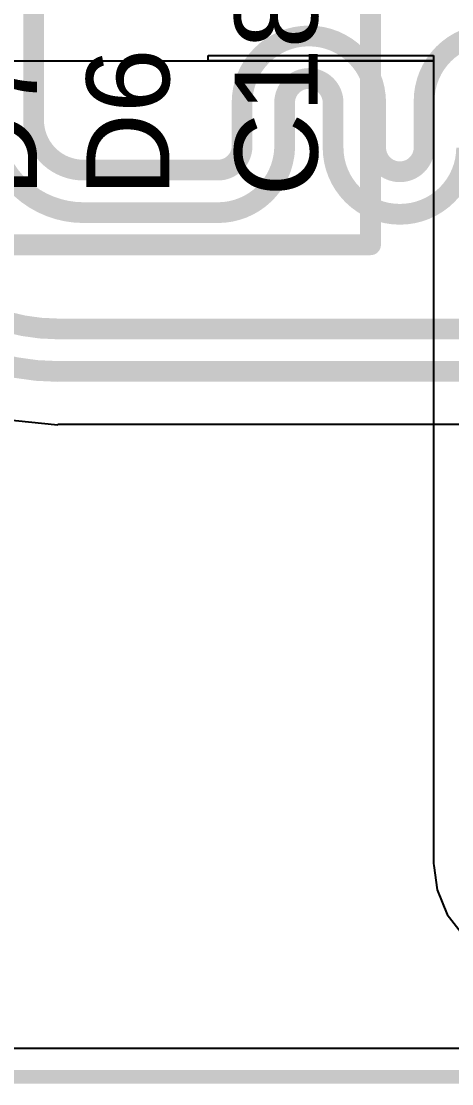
# Model space of a CAD drawing. Header units: inches. Extents: x -5 to 234, y -4 to 104.
# Drawn here: x 43.58 to 47.53, y -3.56 to 6.19 of the extents above; entities that cross this region are included whole.
import ezdxf

# ---------------------------------------------------------------- set-up
doc = ezdxf.new("R2010")
doc.units = ezdxf.units.IN
for name, color, linetype in [('Board Outline', 216, 'Continuous'), ('Bottom Layer', 5, 'Continuous'), ('GND', 16, 'Continuous'), ('POWER', 76, 'Continuous'), ('Top Layer', 1, 'Continuous'), ('Top Overlay', 2, 'Continuous')]:
    doc.layers.add(name, color=color, linetype=linetype)
doc.styles.add('Arial', font='', dxfattribs={"height": 0.2})
doc.styles.get('Arial').set_extended_font_data('Arial')

msp = doc.modelspace()

# ---------------------------------------------------------------- linework, layer by layer
at = {"layer": 'Board Outline', "const_width": 0.127}
msp.add_lwpolyline([(-0.452, -3.5), (88.452, -3.5)], dxfattribs=at)
at = {"layer": 'Bottom Layer'}
for p, q in [((43.4098, 2.5385), (43.9174, 2.4885)), ((43.9174, 2.4885), (43.9174, 2.4917)), ((43.9174, 2.4917), (49.458, 2.4917)), ((56.146, -3.2411), (41.7599, -3.2411))]:
    msp.add_line(p, q, dxfattribs=at)
at = {"layer": 'Bottom Layer', "const_width": 0.1905}
for points in [[(43.6952, 5.2848), (43.6952, 13.1952)], [(45.6083, 5.0483), (45.6083, 5.4453)], [(45.9988, 5.0483), (45.9988, 5.4453)], [(46.4433, 5.0331), (46.4433, 5.4453)], [(46.8338, 5.0331), (46.8338, 5.4453)], [(47.2783, 5.0331), (47.2783, 5.4595)], [(45.6076, 5.032), (45.6079, 5.0361)], [(45.9973, 5.0072), (45.9976, 5.0112)], [(44.1541, 4.826), (45.386, 4.826)], [(44.1541, 4.4355), (45.386, 4.4355)], [(43.9174, 3.3677), (49.4653, 3.3677)], [(43.9174, 2.9772), (49.4653, 2.9772)]]:
    msp.add_lwpolyline(points, dxfattribs=at)
for points in [[(45.6083, 5.4453, -1), (46.8338, 5.4453)], [(47.2783, 5.4595, -1), (48.5038, 5.4595)], [(45.9988, 5.4453, -1), (46.4433, 5.4453)], [(44.1541, 4.4355, -0.414214), (43.3047, 5.2848)], [(44.1541, 4.826, -0.414214), (43.6952, 5.2848)], [(43.9174, 2.9772, -0.414214), (41.8047, 5.0899)], [(43.9174, 3.3677, -0.414214), (42.1952, 5.0899)], [(45.606, 5.0165, -0.372828), (45.386, 4.826)], [(45.6076, 5.032, -0.020514), (45.606, 5.0165)], [(45.6083, 5.0483, -0.015939), (45.6079, 5.0361)], [(45.9973, 5.0072, -0.019833), (45.9926, 4.9614)], [(45.9988, 5.0483, -0.015937), (45.9976, 5.0112)], [(47.6688, 5.0331, -1), (46.4433, 5.0331)], [(47.2783, 5.0331, -1), (46.8338, 5.0331)], [(45.9925, 4.9607, -0.37283), (45.386, 4.4355)], [(45.9926, 4.9614, -0.000818), (45.9925, 4.9607)]]:
    msp.add_lwpolyline(points, format="xyb", dxfattribs=at)
at = {"layer": 'Bottom Layer', "const_width": 0.0953}
for points in [[(45.5606, 5.4453, 1), (45.6559, 5.4453, 1)], [(45.5606, 5.4453, 1), (45.6559, 5.4453, 1)], [(45.9511, 5.4453, 1), (46.0464, 5.4453, 1)], [(45.9511, 5.4453, 1), (46.0464, 5.4453, 1)], [(46.3956, 5.4453, 1), (46.4909, 5.4453, 1)], [(46.3956, 5.4453, 1), (46.4909, 5.4453, 1)], [(46.7861, 5.4453, 1), (46.8814, 5.4453, 1)], [(46.7861, 5.4453, 1), (46.8814, 5.4453, 1)], [(47.2306, 5.4595, 1), (47.3259, 5.4595, 1)], [(47.2306, 5.4595, 1), (47.3259, 5.4595, 1)], [(43.6476, 5.2848, 1), (43.7429, 5.2848, 1)], [(43.6476, 5.2848, 1), (43.7429, 5.2848, 1)], [(45.5584, 5.0165, 1), (45.6536, 5.0165, 1)], [(45.5584, 5.0165, 1), (45.6536, 5.0165, 1)], [(45.56, 5.032, 1), (45.6552, 5.032, 1)], [(45.56, 5.032, 1), (45.6552, 5.032, 1)], [(45.5602, 5.0361, 1), (45.6555, 5.0361, 1)], [(45.5602, 5.0361, 1), (45.6555, 5.0361, 1)], [(45.5606, 5.0483, 1), (45.6559, 5.0483, 1)], [(45.5606, 5.0483, 1), (45.6559, 5.0483, 1)], [(45.9497, 5.0072, 1), (46.0449, 5.0072, 1)], [(45.9497, 5.0072, 1), (46.0449, 5.0072, 1)], [(45.95, 5.0112, 1), (46.0452, 5.0112, 1)], [(45.95, 5.0112, 1), (46.0452, 5.0112, 1)], [(45.9511, 5.0483, 1), (46.0464, 5.0483, 1)], [(45.9511, 5.0483, 1), (46.0464, 5.0483, 1)], [(46.3956, 5.0331, 1), (46.4909, 5.0331, 1)], [(46.3956, 5.0331, 1), (46.4909, 5.0331, 1)], [(46.7861, 5.0331, 1), (46.8814, 5.0331, 1)], [(46.7861, 5.0331, 1), (46.8814, 5.0331, 1)], [(47.2306, 5.0331, 1), (47.3259, 5.0331, 1)], [(47.2306, 5.0331, 1), (47.3259, 5.0331, 1)], [(45.9449, 4.9607, 1), (46.0401, 4.9607, 1)], [(45.9449, 4.9607, 1), (46.0401, 4.9607, 1)], [(45.9449, 4.9614, 1), (46.0402, 4.9614, 1)], [(45.9449, 4.9614, 1), (46.0402, 4.9614, 1)], [(44.1064, 4.826, 1), (44.2017, 4.826, 1)], [(44.1064, 4.826, 1), (44.2017, 4.826, 1)], [(45.3384, 4.826, 1), (45.4336, 4.826, 1)], [(45.3384, 4.826, 1), (45.4336, 4.826, 1)], [(44.1064, 4.4355, 1), (44.2017, 4.4355, 1)], [(44.1064, 4.4355, 1), (44.2017, 4.4355, 1)], [(45.3384, 4.4355, 1), (45.4336, 4.4355, 1)], [(45.3384, 4.4355, 1), (45.4336, 4.4355, 1)], [(43.8697, 3.3677, 1), (43.965, 3.3677, 1)], [(43.8697, 3.3677, 1), (43.965, 3.3677, 1)], [(43.8697, 2.9772, 1), (43.965, 2.9772, 1)], [(43.8697, 2.9772, 1), (43.965, 2.9772, 1)]]:
    msp.add_lwpolyline(points, format="xyb", close=True, dxfattribs=at)
at = {"layer": 'GND'}
msp.add_line((86.2554, -3.2411), (41.7599, -3.2411), dxfattribs=at)
at = {"layer": 'POWER'}
msp.add_line((51.493, -3.2411), (41.7599, -3.2411), dxfattribs=at)
at = {"layer": 'Top Layer'}
for p, q in [((45.2974, 5.8302), (45.2974, 5.8786)), ((45.2974, 5.8786), (47.3638, 5.8786)), ((47.3638, 5.8786), (47.3638, 5.8302)), ((34.3238, 5.8281), (45.8278, 5.8281)), ((47.3638, 5.8302), (45.2974, 5.8302)), ((45.8278, 5.826), (45.8601, 5.8302)), ((45.8278, 5.8281), (45.8278, 5.826)), ((45.8601, 5.8302), (47.3638, 5.8302)), ((47.3638, 5.8302), (47.3638, -1.5414)), ((47.3638, -1.5414), (47.3674, -1.5591)), ((47.3674, -1.5591), (47.3969, -1.7838)), ((47.3969, -1.7838), (47.4905, -2.0097)), ((47.4905, -2.0097), (47.6394, -2.2037)), ((86.2554, -3.2411), (41.7599, -3.2411))]:
    msp.add_line(p, q, dxfattribs=at)
at = {"layer": 'Top Overlay', "const_width": 0.1905}
for points in [[(46.7868, 4.1402), (46.7868, 9.271)], [(39.8869, 4.1402), (46.7868, 4.1402)]]:
    msp.add_lwpolyline(points, dxfattribs=at)
at = {"layer": 'Top Overlay', "const_width": 0.0953}
msp.add_lwpolyline([(46.7392, 4.1402, 1), (46.8344, 4.1402, 1)], format="xyb", close=True, dxfattribs=at)
msp.add_lwpolyline([(46.7392, 4.1402, 1), (46.8344, 4.1402, 1)], format="xyb", close=True, dxfattribs=at)

# ---------------------------------------------------------------- texts
at = {"layer": 'Top Overlay', "style": 'Arial'}
for s, p in [('C18', (46.3018, 4.5822)), ('D7', (43.7273, 4.5823)), ('D6', (44.9412, 4.5823))]:
    msp.add_text(s, height=0.762, rotation=90, dxfattribs=at).set_placement(p)

doc.saveas('drawing.dxf')
